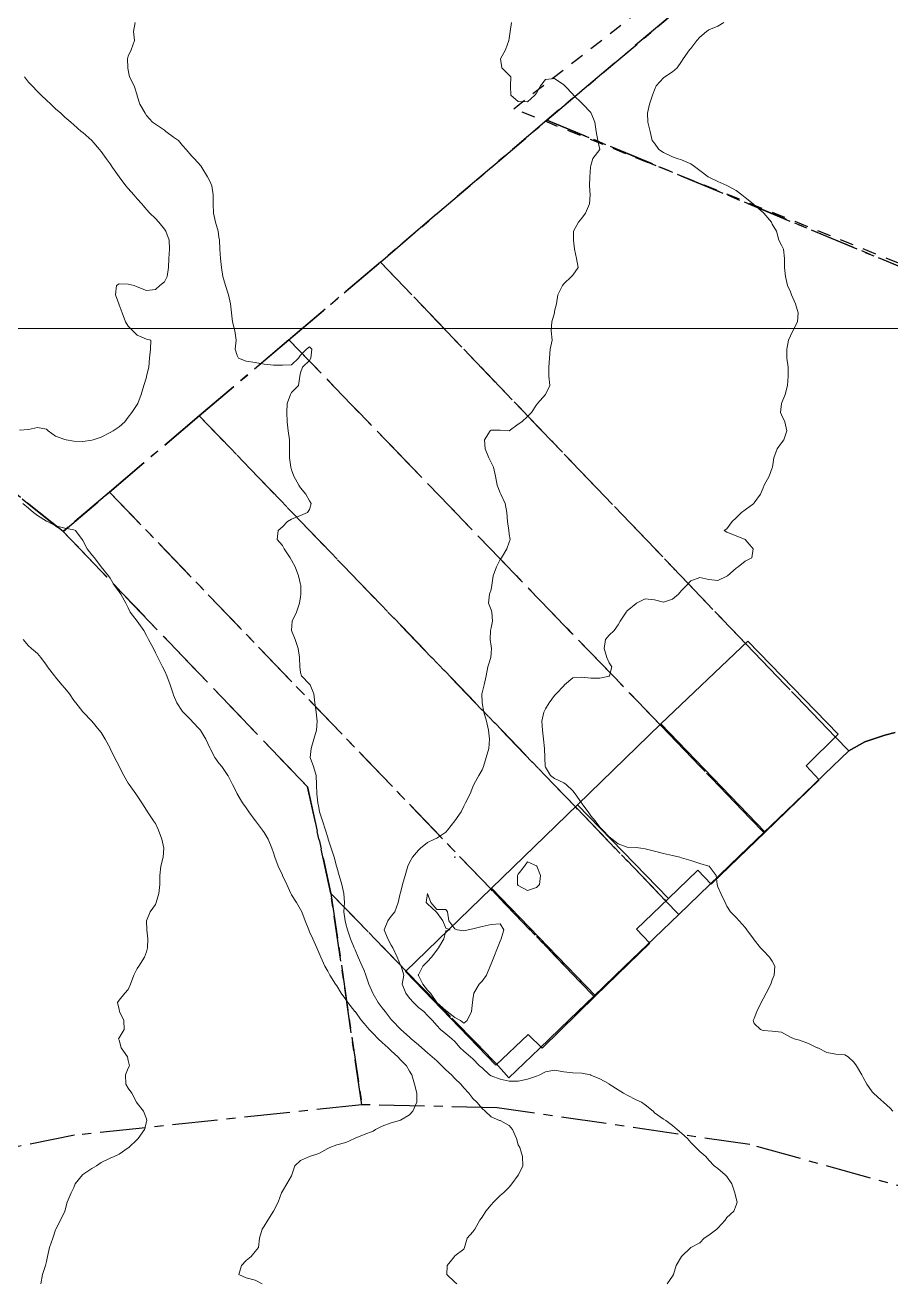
# Model space of a CAD drawing. Header units: centimetres. Extents: x 0 to 642158, y -847 to 649707.
# Drawn here: x 616500.1 to 616547.8, y 621234.8 to 621304.1 of the extents above; entities that cross this region are included whole.
import ezdxf

# ---------------------------------------------------------------- set-up
doc = ezdxf.new("R2010")
doc.units = ezdxf.units.CM
doc.header["$MEASUREMENT"] = 0
doc.linetypes.add('CENTERX2', pattern=[4, 2.5, -0.5, 0.5, -0.5])
doc.linetypes.add('JIS_02_0.7', pattern=[1.35, 0.75, -0.6])
for name, color, linetype, lineweight in [('MEV_grille', 254, 'Continuous', 9), ('WAL_parcellaire agricole', 7, 'JIS_02_0.7', 25), ('WAL_topographie 0.5', 253, 'Continuous', 20)]:
    doc.layers.add(name, color=color, linetype=linetype, lineweight=lineweight)
doc.layers.add('SPW_batiments', color=7, linetype='Continuous')
doc.layers.add('SPW_parcellaire cadastral', color=7, linetype='CENTERX2', lineweight=25, true_color=0xff0542)

# ---------------------------------------------------------------- blocks, each defined once
blk = doc.blocks.new('*U114')
at = {"layer": 'MEV_grille', "transparency": 33554687}
blk.add_lwpolyline([(-1338.461, 0), (1338.461, 0)], dxfattribs=at)
blk = doc.blocks.new('*U115')
at = {"layer": 'MEV_grille', "color": 0, "linetype": 'ByBlock', "lineweight": -2, "transparency": 16777216}
blk.add_blockref('*U114', (0, -1100), dxfattribs=at)

msp = doc.modelspace()

# ---------------------------------------------------------------- linework, layer by layer
at = {"layer": 'SPW_batiments'}
for points in [[(616544.873, 621265.025), (616543.119, 621263.283), (616543.84, 621262.516), (616540.854, 621259.635), (616535.105, 621265.595), (616539.907, 621270.156), (616544.873, 621265.025)], [(616540.854, 621259.635), (616537.873, 621256.769), (616537.136, 621257.536), (616535.527, 621255.974), (616530.507, 621261.138), (616535.105, 621265.595), (616540.854, 621259.635)], [(616535.527, 621255.974), (616533.757, 621254.292), (616534.507, 621253.51), (616531.509, 621250.615), (616525.778, 621256.553), (616530.507, 621261.138), (616535.527, 621255.974)], [(616531.509, 621250.615), (616528.563, 621247.734), (616527.792, 621248.475), (616526.015, 621246.796), (616521.034, 621251.953), (616525.778, 621256.553), (616531.509, 621250.615)]]:
    msp.add_lwpolyline(points, dxfattribs=at)
at = {"layer": 'SPW_parcellaire cadastral'}
for points in [[(616495.95, 621356.189), (616538.665, 621307.161), (616528.827, 621298.87), (616519.649, 621291.047)], [(616538.665, 621307.161), (616557.817, 621323.301), (616602.247, 621268.403), (616588.207, 621274.218), (616582.216, 621276.705), (616576.212, 621279.196), (616570.208, 621281.687), (616564.193, 621284.183), (616528.827, 621298.87), (616538.665, 621307.161)], [(616460.862, 621297.11), (616468.633, 621302.954), (616502.161, 621276.202), (616515.634, 621262.131), (616516.917, 621256.257), (616518.626, 621244.613), (616502.792, 621242.928), (616480.396, 621238.469), (616475.508, 621238.08), (616473.242, 621238.184), (616469.952, 621239.006), (616465.622, 621241.327), (616461.764, 621245.12), (616436.019, 621276.41), (616458.916, 621295.626), (616460.862, 621297.11)], [(616519.649, 621291.047), (616514.608, 621286.766), (616509.665, 621282.571), (616504.722, 621278.375), (616502.161, 621276.202), (616468.633, 621302.954)], [(616548.013, 621265.124), (616547.449, 621264.975), (616546.892, 621264.8), (616546.343, 621264.602), (616545.462, 621264.11), (616544.734, 621264.867), (616539.811, 621269.992), (616519.649, 621291.047), (616528.827, 621298.87), (616564.193, 621284.183)], [(616545.462, 621264.11), (616544.129, 621262.828), (616542.471, 621261.234), (616540.777, 621259.604), (616540.05, 621260.361), (616535.124, 621265.489), (616514.608, 621286.766), (616519.649, 621291.047), (616539.811, 621269.992), (616544.734, 621264.867), (616545.462, 621264.11)], [(616509.665, 621282.571), (616514.608, 621286.766), (616535.124, 621265.489), (616540.05, 621260.361), (616540.777, 621259.604), (616539.444, 621258.322), (616537.787, 621256.727), (616536.093, 621255.098), (616535.365, 621255.855), (616530.436, 621260.986), (616509.665, 621282.571)], [(616509.665, 621282.571), (616530.436, 621260.986), (616535.365, 621255.855), (616536.093, 621255.098), (616534.76, 621253.816), (616533.102, 621252.221), (616531.408, 621250.592), (616530.681, 621251.349), (616525.749, 621256.482), (616504.722, 621278.375), (616509.665, 621282.571)], [(616504.722, 621278.375), (616525.749, 621256.482), (616530.681, 621251.349), (616531.408, 621250.592), (616530.075, 621249.31), (616528.418, 621247.715), (616526.723, 621246.086), (616526.032, 621246.878), (616521.062, 621251.979), (616516.917, 621256.257), (616515.634, 621262.131), (616502.161, 621276.202), (616504.722, 621278.375)], [(616531.408, 621250.592), (616533.102, 621252.221), (616534.76, 621253.816), (616536.093, 621255.098), (616537.787, 621256.727), (616539.444, 621258.322), (616540.777, 621259.604), (616542.471, 621261.234), (616544.129, 621262.828), (616545.462, 621264.11), (616546.343, 621264.602), (616546.892, 621264.8), (616547.449, 621264.975), (616548.013, 621265.124)], [(616566.513, 621232.676), (616554.363, 621238.433), (616540.012, 621242.413), (616526.085, 621244.445), (616518.626, 621244.613), (616516.917, 621256.257), (616521.062, 621251.979), (616526.032, 621246.878), (616526.723, 621246.086), (616528.418, 621247.715), (616530.075, 621249.31), (616531.408, 621250.592)]]:
    msp.add_lwpolyline(points, dxfattribs=at)
at = {"layer": 'WAL_parcellaire agricole'}
msp.add_lwpolyline([(616810.251, 621070.768), (616781.35, 621080.764), (616765.85, 621085.362), (616748.357, 621090.818), (616682.918, 621169.639), (616661.738, 621197.449), (616602.087, 621269.369), (616526.994, 621299.499), (616576.822, 621338.338), (616533.815, 621402.665), (616552.813, 621416.834), (616582.717, 621382.138), (616635.423, 621323.445), (616688.43, 621261.152), (616732.293, 621211.325), (616828.245, 621125.169), (616881.648, 621072.228), (616874.217, 621071.21), (616845.277, 621069.528), (616834.321, 621069.895), (616821.725, 621073.496), (616819.913, 621067.675), (616810.251, 621070.768)], dxfattribs=at)
at = {"layer": 'WAL_topographie 0.5'}
for points in [[(616506.136, 621304.25), (616506.036, 621303.75), (616506.103, 621303.25), (616505.917, 621302.75), (616505.75, 621302.393), (616505.704, 621302.25), (616505.731, 621301.75), (616505.75, 621301.625), (616505.818, 621301.25), (616506.079, 621300.75), (616506.239, 621300.25), (616506.25, 621300.212), (616506.386, 621299.75), (616506.679, 621299.25), (616506.75, 621299.125), (616507.096, 621298.75), (616507.25, 621298.642), (616507.75, 621298.318), (616507.827, 621298.25), (616508.25, 621297.933), (616508.521, 621297.75), (616508.75, 621297.464), (616508.95, 621297.25), (616509.25, 621296.875), (616509.387, 621296.75), (616509.75, 621296.35), (616509.815, 621296.25), (616510.117, 621295.75), (616510.25, 621295.5), (616510.358, 621295.25), (616510.431, 621294.75), (616510.429, 621294.25), (616510.455, 621293.75), (616510.567, 621293.25), (616510.702, 621292.75), (616510.75, 621292.417), (616510.773, 621292.25), (616510.79, 621291.75), (616510.833, 621291.25), (616510.888, 621290.75), (616510.966, 621290.25), (616511.107, 621289.75), (616511.25, 621289.304), (616511.27, 621289.25), (616511.381, 621288.75), (616511.436, 621288.25), (616511.505, 621287.75), (616511.63, 621287.25), (616511.692, 621286.75), (616511.642, 621286.25), (616511.75, 621285.889), (616511.833, 621285.75), (616512.25, 621285.581), (616512.75, 621285.511), (616513.25, 621285.412), (616513.75, 621285.367), (616514.25, 621285.361), (616514.75, 621285.387), (616515.131, 621285.75), (616515.25, 621285.917), (616515.583, 621286.25), (616515.75, 621286.382), (616515.869, 621286.25), (616515.819, 621285.75), (616515.75, 621285.625), (616515.35, 621285.25), (616515.25, 621284.95), (616515.206, 621284.75), (616515.13, 621284.25), (616514.75, 621283.854), (616514.693, 621283.75), (616514.508, 621283.25), (616514.493, 621282.75), (616514.517, 621282.25), (616514.559, 621281.75), (616514.631, 621281.25), (616514.641, 621280.75), (616514.631, 621280.25), (616514.704, 621279.75), (616514.75, 621279.591), (616514.875, 621279.25), (616515.161, 621278.75), (616515.25, 621278.612), (616515.543, 621278.25), (616515.75, 621277.886), (616515.826, 621277.75), (616515.75, 621277.404), (616515.639, 621277.25), (616515.25, 621277.083), (616514.75, 621276.873), (616514.524, 621276.75), (616514.25, 621276.457), (616514.019, 621276.25), (616513.95, 621275.75), (616514.25, 621275.424), (616514.341, 621275.25), (616514.675, 621274.75), (616514.75, 621274.622), (616514.96, 621274.25), (616515.134, 621273.75), (616515.25, 621273.279), (616515.259, 621273.25), (616515.269, 621272.75), (616515.25, 621272.607), (616515.194, 621272.25), (616515.028, 621271.75), (616514.78, 621271.25), (616514.758, 621270.75), (616514.951, 621270.25), (616515.123, 621269.75), (616515.198, 621269.25), (616515.208, 621268.75), (616515.25, 621268.438), (616515.308, 621268.25), (616515.75, 621267.79), (616515.776, 621267.75), (616515.973, 621267.25), (616516.037, 621266.75), (616516.104, 621266.25), (616516.171, 621265.75), (616516.122, 621265.25), (616515.974, 621264.75), (616515.825, 621264.25), (616515.785, 621263.75), (616515.954, 621263.25), (616516.11, 621262.75), (616516.129, 621262.25), (616516.153, 621261.75), (616516.209, 621261.25), (616516.25, 621260.984), (616516.297, 621260.75), (616516.451, 621260.25), (616516.625, 621259.75), (616516.75, 621259.338), (616516.779, 621259.25), (616516.939, 621258.75), (616517.096, 621258.25), (616517.238, 621257.75), (616517.25, 621257.709), (616517.379, 621257.25), (616517.524, 621256.75), (616517.64, 621256.25), (616517.662, 621255.75), (616517.642, 621255.25), (616517.702, 621254.75), (616517.75, 621254.575), (616517.833, 621254.25), (616517.993, 621253.75), (616518.2, 621253.25), (616518.25, 621253.14), (616518.424, 621252.75), (616518.64, 621252.25), (616518.75, 621252.007), (616518.85, 621251.75), (616519.018, 621251.25), (616519.228, 621250.75), (616519.25, 621250.714), (616519.527, 621250.25), (616519.75, 621249.952), (616519.907, 621249.75), (616520.25, 621249.312), (616520.305, 621249.25), (616520.75, 621248.776), (616520.777, 621248.75), (616521.25, 621248.34), (616521.349, 621248.25), (616521.75, 621247.917), (616521.935, 621247.75), (616522.25, 621247.479), (616522.51, 621247.25), (616522.75, 621247.022), (616523.043, 621246.75), (616523.25, 621246.542), (616523.568, 621246.25), (616523.75, 621246.059), (616524.073, 621245.75), (616524.25, 621245.546), (616524.528, 621245.25), (616524.75, 621244.957), (616524.964, 621244.75), (616525.25, 621244.41), (616525.426, 621244.25), (616525.75, 621243.948), (616526.214, 621243.75), (616526.25, 621243.734), (616526.75, 621243.462), (616526.928, 621243.25), (616527.155, 621242.75), (616527.25, 621242.406), (616527.326, 621242.25), (616527.473, 621241.75), (616527.5, 621241.25), (616527.264, 621240.75), (616527.25, 621240.729), (616526.901, 621240.25), (616526.75, 621240.065), (616526.435, 621239.75), (616526.25, 621239.607), (616525.882, 621239.25), (616525.75, 621239.095), (616525.464, 621238.75), (616525.25, 621238.424), (616525.129, 621238.25), (616524.854, 621237.75), (616524.75, 621237.603), (616524.434, 621237.25), (616524.281, 621236.75), (616524.25, 621236.65), (616523.75, 621236.278), (616523.727, 621236.25), (616523.324, 621235.75), (616523.311, 621235.25), (616523.75, 621234.836), (616523.861, 621234.75)], [(616526.882, 621304.25), (616526.801, 621303.75), (616526.75, 621303.375), (616526.73, 621303.25), (616526.55, 621302.75), (616526.264, 621302.25), (616526.339, 621301.75), (616526.75, 621301.354), (616526.831, 621301.25), (616526.82, 621300.75), (616526.838, 621300.25), (616527.25, 621299.891), (616527.75, 621299.875), (616528.167, 621300.25), (616528.25, 621300.361), (616528.473, 621300.75), (616528.75, 621301.111), (616529.25, 621301.155), (616529.75, 621300.816), (616529.814, 621300.75), (616530.25, 621300.303), (616530.3, 621300.25), (616530.75, 621299.811), (616530.808, 621299.75), (616531.25, 621299.287), (616531.273, 621299.25), (616531.468, 621298.75), (616531.549, 621298.25), (616531.641, 621297.75), (616531.75, 621297.25), (616531.75, 621297.25), (616531.75, 621297.25), (616531.361, 621296.75), (616531.25, 621296.375), (616531.231, 621296.25), (616531.186, 621295.75), (616531.173, 621295.25), (616531.219, 621294.75), (616531.167, 621294.25), (616530.962, 621293.75), (616530.75, 621293.459), (616530.571, 621293.25), (616530.285, 621292.75), (616530.294, 621292.25), (616530.35, 621291.75), (616530.464, 621291.25), (616530.544, 621290.75), (616530.25, 621290.333), (616530.179, 621290.25), (616529.75, 621289.85), (616529.692, 621289.75), (616529.423, 621289.25), (616529.354, 621288.75), (616529.25, 621288.333), (616529.236, 621288.25), (616529.089, 621287.75), (616529.063, 621287.25), (616529.125, 621286.75), (616529.01, 621286.25), (616528.96, 621285.75), (616528.927, 621285.25), (616528.929, 621284.75), (616528.989, 621284.25), (616528.75, 621283.75), (616528.75, 621283.75), (616528.313, 621283.25), (616528.25, 621283.183), (616527.979, 621282.75), (616527.75, 621282.538), (616527.437, 621282.25), (616527.25, 621282.105), (616526.75, 621281.75), (616526.75, 621281.75), (616526.75, 621281.75), (616526.25, 621281.775), (616525.75, 621281.778), (616525.702, 621281.75), (616525.386, 621281.25), (616525.429, 621280.75), (616525.622, 621280.25), (616525.75, 621280), (616525.889, 621279.75), (616525.995, 621279.25), (616526.083, 621278.75), (616526.25, 621278.322), (616526.295, 621278.25), (616526.521, 621277.75), (616526.609, 621277.25), (616526.645, 621276.75), (616526.725, 621276.25), (616526.75, 621276.05), (616526.8, 621275.75), (616526.75, 621275.614), (616526.612, 621275.25), (616526.315, 621274.75), (616526.25, 621274.659), (616526.05, 621274.25), (616525.862, 621273.75), (616525.793, 621273.25), (616525.75, 621273), (616525.667, 621272.75), (616525.607, 621272.25), (616525.75, 621271.875), (616525.79, 621271.75), (616525.828, 621271.25), (616525.75, 621270.893), (616525.726, 621270.75), (616525.692, 621270.25), (616525.75, 621269.875), (616525.77, 621269.75), (616525.75, 621269.5), (616525.733, 621269.25), (616525.575, 621268.75), (616525.48, 621268.25), (616525.362, 621267.75), (616525.25, 621267.309), (616525.234, 621267.25), (616525.25, 621266.75), (616525.25, 621266.75), (616525.348, 621266.25), (616525.489, 621265.75), (616525.616, 621265.25), (616525.67, 621264.75), (616525.623, 621264.25), (616525.481, 621263.75), (616525.325, 621263.25), (616525.25, 621263.066), (616525.074, 621262.75), (616524.798, 621262.25), (616524.75, 621262.135), (616524.594, 621261.75), (616524.34, 621261.25), (616524.25, 621261.055), (616524.109, 621260.75), (616523.75, 621260.25), (616523.75, 621260.25), (616523.338, 621259.75), (616523.25, 621259.632), (616522.75, 621259.304), (616522.635, 621259.25), (616522.25, 621259.054), (616521.863, 621258.75), (616521.75, 621258.64), (616521.41, 621258.25), (616521.25, 621257.962), (616521.167, 621257.75), (616521.008, 621257.25), (616520.87, 621256.75), (616520.75, 621256.286), (616520.744, 621256.25), (616520.625, 621255.75), (616520.44, 621255.25), (616520.25, 621255.005), (616520.056, 621254.75), (616519.854, 621254.25), (616520.061, 621253.75), (616520.25, 621253.4), (616520.339, 621253.25), (616520.582, 621252.75), (616520.75, 621252.294), (616520.786, 621252.25), (616520.947, 621251.75), (616520.848, 621251.25), (616521.054, 621250.75), (616521.25, 621250.487), (616521.472, 621250.25), (616521.75, 621249.977), (616522.04, 621249.75), (616522.25, 621249.536), (616522.519, 621249.25), (616522.75, 621248.971), (616522.961, 621248.75), (616523.25, 621248.526), (616523.583, 621248.25), (616523.75, 621248.09), (616524.038, 621247.75), (616524.25, 621247.558), (616524.607, 621247.25), (616524.75, 621247.143), (616525.119, 621246.75), (616525.25, 621246.641), (616525.653, 621246.25), (616525.75, 621246.199), (616526.25, 621246.022), (616526.75, 621245.907), (616527.25, 621245.911), (616527.75, 621246.026), (616528.25, 621246.19), (616528.436, 621246.25), (616528.75, 621246.421), (616529.25, 621246.519), (616529.75, 621246.431), (616530.25, 621246.371), (616530.75, 621246.351), (616531.224, 621246.25), (616531.25, 621246.244), (616531.75, 621246.036), (616532.25, 621245.76), (616532.264, 621245.75), (616532.75, 621245.425), (616533.048, 621245.25), (616533.25, 621245.145), (616533.75, 621244.877), (616534.034, 621244.75), (616534.25, 621244.609), (616534.674, 621244.25), (616534.75, 621244.162), (616535.25, 621243.821), (616535.378, 621243.75), (616535.75, 621243.46), (616536.006, 621243.25), (616536.25, 621243.05), (616536.569, 621242.75), (616536.75, 621242.532), (616537.032, 621242.25), (616537.25, 621242.032), (616537.594, 621241.75), (616537.75, 621241.565), (616538.043, 621241.25), (616538.25, 621241.092), (616538.656, 621240.75), (616538.75, 621240.653), (616539.016, 621240.25), (616539.189, 621239.75), (616539.25, 621239.438), (616539.315, 621239.25), (616539.25, 621239.083), (616539.125, 621238.75), (616538.75, 621238.39), (616538.65, 621238.25), (616538.25, 621237.813), (616538.187, 621237.75), (616537.75, 621237.432), (616537.5, 621237.25), (616537.25, 621237.007), (616536.75, 621236.75), (616536.75, 621236.75), (616536.25, 621236.25), (616536.25, 621236.25), (616535.95, 621235.75), (616535.803, 621235.25), (616535.75, 621235.167), (616535.447, 621234.75)], [(616538.58, 621304.25), (616538.25, 621304.055), (616537.75, 621303.84), (616537.623, 621303.75), (616537.25, 621303.435), (616537.096, 621303.25), (616536.75, 621302.82), (616536.694, 621302.75), (616536.33, 621302.25), (616536.25, 621302.101), (616536.009, 621301.75), (616535.75, 621301.521), (616535.318, 621301.25), (616535.25, 621301.207), (616534.856, 621300.75), (616534.75, 621300.533), (616534.647, 621300.25), (616534.481, 621299.75), (616534.368, 621299.25), (616534.387, 621298.75), (616534.513, 621298.25), (616534.624, 621297.75), (616534.75, 621297.596), (616534.998, 621297.25), (616535.25, 621297.091), (616535.75, 621296.854), (616536, 621296.75), (616536.25, 621296.673), (616536.75, 621296.467), (616537.029, 621296.25), (616537.25, 621296.091), (616537.709, 621295.75), (616537.75, 621295.721), (616538.25, 621295.487), (616538.75, 621295.266), (616538.776, 621295.25), (616539.25, 621294.982), (616539.576, 621294.75), (616539.75, 621294.607), (616540.199, 621294.25), (616540.25, 621294.195), (616540.75, 621293.78), (616540.786, 621293.75), (616541.205, 621293.25), (616541.25, 621293.129), (616541.484, 621292.75), (616541.611, 621292.25), (616541.75, 621291.987), (616541.868, 621291.75), (616541.928, 621291.25), (616541.923, 621290.75), (616541.973, 621290.25), (616542.091, 621289.75), (616542.25, 621289.408), (616542.314, 621289.25), (616542.525, 621288.75), (616542.669, 621288.25), (616542.636, 621287.75), (616542.382, 621287.25), (616542.25, 621286.985), (616542.15, 621286.75), (616542.05, 621286.25), (616542.053, 621285.75), (616542.115, 621285.25), (616542.128, 621284.75), (616542.093, 621284.25), (616541.962, 621283.75), (616541.75, 621283.25), (616541.75, 621283.25), (616541.708, 621282.75), (616541.75, 621282.625), (616541.938, 621282.25), (616542.042, 621281.75), (616541.886, 621281.25), (616541.75, 621281.077), (616541.514, 621280.75), (616541.328, 621280.25), (616541.267, 621279.75), (616541.25, 621279.702), (616541.067, 621279.25), (616540.807, 621278.75), (616540.75, 621278.6), (616540.598, 621278.25), (616540.25, 621277.779), (616540.223, 621277.75), (616539.75, 621277.385), (616539.559, 621277.25), (616539.25, 621276.95), (616539.031, 621276.75), (616538.75, 621276.341), (616538.596, 621276.25), (616538.75, 621276.167), (616539.25, 621275.953), (616539.75, 621275.75), (616539.75, 621275.75), (616540.194, 621275.25), (616540.125, 621274.75), (616539.75, 621274.568), (616539.361, 621274.25), (616539.25, 621274.186), (616538.773, 621273.75), (616538.75, 621273.735), (616538.25, 621273.508), (616537.75, 621273.552), (616537.25, 621273.665), (616536.75, 621273.472), (616536.536, 621273.25), (616536.25, 621272.954), (616536.073, 621272.75), (616535.75, 621272.472), (616535.25, 621272.31), (616534.75, 621272.435), (616534.25, 621272.485), (616533.771, 621272.25), (616533.75, 621272.24), (616533.25, 621271.823), (616533.189, 621271.75), (616532.871, 621271.25), (616532.75, 621271.061), (616532.533, 621270.75), (616532.25, 621270.491), (616532.05, 621270.25), (616531.988, 621269.75), (616532.13, 621269.25), (616532.25, 621268.971), (616532.41, 621268.75), (616532.275, 621268.25), (616532.25, 621268.236), (616531.75, 621268.111), (616531.25, 621268.115), (616530.75, 621268.172), (616530.25, 621268.13), (616529.804, 621267.75), (616529.75, 621267.698), (616529.329, 621267.25), (616529.25, 621267.167), (616528.951, 621266.75), (616528.75, 621266.436), (616528.658, 621266.25), (616528.548, 621265.75), (616528.588, 621265.25), (616528.647, 621264.75), (616528.686, 621264.25), (616528.703, 621263.75), (616528.732, 621263.25), (616528.75, 621263.209), (616529.026, 621262.75), (616529.25, 621262.59), (616529.75, 621262.351), (616529.891, 621262.25), (616530.25, 621261.907), (616530.384, 621261.75), (616530.727, 621261.25), (616530.75, 621261.211), (616531.094, 621260.75), (616531.25, 621260.537), (616531.49, 621260.25), (616531.75, 621259.915), (616531.913, 621259.75), (616532.25, 621259.369), (616532.429, 621259.25), (616532.75, 621258.985), (616533.25, 621258.804), (616533.75, 621258.788), (616534, 621258.75), (616534.25, 621258.712), (616534.75, 621258.583), (616535.25, 621258.461), (616535.75, 621258.348), (616536.15, 621258.25), (616536.25, 621258.224), (616536.75, 621258.068), (616537.25, 621257.91), (616537.75, 621257.76), (616537.772, 621257.75), (616538.162, 621257.25), (616538.202, 621256.75), (616538.25, 621256.618), (616538.406, 621256.25), (616538.648, 621255.75), (616538.75, 621255.55), (616538.942, 621255.25), (616539.25, 621254.934), (616539.421, 621254.75), (616539.75, 621254.375), (616539.852, 621254.25), (616540.206, 621253.75), (616540.25, 621253.69), (616540.594, 621253.25), (616540.75, 621253.111), (616541.092, 621252.75), (616541.25, 621252.519), (616541.387, 621252.25), (616541.357, 621251.75), (616541.25, 621251.49), (616541.167, 621251.25), (616540.919, 621250.75), (616540.75, 621250.45), (616540.642, 621250.25), (616540.388, 621249.75), (616540.25, 621249.361), (616540.198, 621249.25), (616540.25, 621249.083), (616540.603, 621248.75), (616540.75, 621248.702), (616541.25, 621248.663), (616541.75, 621248.601), (616542.25, 621248.336), (616542.45, 621248.25), (616542.75, 621248.162), (616543.25, 621247.99), (616543.73, 621247.75), (616543.75, 621247.741), (616544.25, 621247.495), (616544.75, 621247.401), (616545.25, 621247.356), (616545.427, 621247.25), (616545.75, 621246.964), (616545.894, 621246.75), (616546.179, 621246.25), (616546.25, 621246.118), (616546.452, 621245.75), (616546.75, 621245.33), (616546.825, 621245.25), (616547.25, 621244.865), (616547.375, 621244.75), (616547.75, 621244.429), (616547.895, 621244.25)], [(616500.027, 621301.25), (616500.25, 621300.966), (616500.455, 621300.75), (616500.75, 621300.452), (616500.952, 621300.25), (616501.25, 621299.977), (616501.493, 621299.75), (616501.75, 621299.493), (616502.03, 621299.25), (616502.25, 621299.034), (616502.578, 621298.75), (616502.75, 621298.604), (616503.163, 621298.25), (616503.25, 621298.181), (616503.737, 621297.75), (616503.75, 621297.737), (616504.161, 621297.25), (616504.25, 621297.141), (616504.526, 621296.75), (616504.75, 621296.456), (616504.892, 621296.25), (616505.25, 621295.75), (616505.25, 621295.75), (616505.619, 621295.25), (616505.75, 621295.096), (616506.063, 621294.75), (616506.25, 621294.538), (616506.495, 621294.25), (616506.75, 621293.948), (616506.932, 621293.75), (616507.25, 621293.445), (616507.438, 621293.25), (616507.75, 621292.851), (616507.817, 621292.75), (616508.006, 621292.25), (616508.026, 621291.75), (616507.987, 621291.25), (616507.97, 621290.75), (616507.89, 621290.25), (616507.75, 621289.954), (616507.5, 621289.75), (616507.25, 621289.538), (616506.75, 621289.482), (616506.25, 621289.681), (616506.083, 621289.75), (616505.75, 621289.825), (616505.25, 621289.845), (616505.098, 621289.75), (616505.05, 621289.25), (616505.23, 621288.75), (616505.25, 621288.694), (616505.41, 621288.25), (616505.607, 621287.75), (616505.75, 621287.509), (616506.009, 621287.25), (616506.25, 621287.024), (616506.75, 621286.796), (616507, 621286.75), (616506.972, 621286.25), (616506.925, 621285.75), (616506.892, 621285.25), (616506.765, 621284.75), (616506.75, 621284.708), (616506.616, 621284.25), (616506.47, 621283.75), (616506.276, 621283.25), (616506.25, 621283.2), (616505.95, 621282.75), (616505.75, 621282.495), (616505.567, 621282.25), (616505.25, 621281.972), (616504.923, 621281.75), (616504.75, 621281.65), (616504.25, 621281.39), (616503.826, 621281.25), (616503.75, 621281.224), (616503.25, 621281.155), (616502.75, 621281.179), (616502.321, 621281.25), (616502.25, 621281.262), (616501.75, 621281.461), (616501.339, 621281.75), (616501.25, 621281.839), (616500.75, 621281.929), (616500.25, 621281.827), (616499.75, 621281.788)], [(616499.942, 621277.75), (616500.25, 621277.483), (616500.538, 621277.25), (616500.75, 621277.087), (616501.25, 621276.778), (616501.307, 621276.75), (616501.75, 621276.509), (616502.25, 621276.388), (616502.75, 621276.299), (616502.841, 621276.25), (616503.217, 621275.75), (616503.25, 621275.7), (616503.479, 621275.25), (616503.75, 621274.91), (616503.889, 621274.75), (616504.25, 621274.25), (616504.25, 621274.25), (616504.66, 621273.75), (616504.75, 621273.629), (616504.974, 621273.25), (616505.25, 621272.875), (616505.338, 621272.75), (616505.615, 621272.25), (616505.75, 621272), (616505.856, 621271.75), (616506.25, 621271.25), (616506.25, 621271.25), (616506.605, 621270.75), (616506.75, 621270.472), (616506.871, 621270.25), (616507.134, 621269.75), (616507.25, 621269.522), (616507.382, 621269.25), (616507.639, 621268.75), (616507.75, 621268.531), (616507.875, 621268.25), (616508.054, 621267.75), (616508.223, 621267.25), (616508.25, 621267.177), (616508.429, 621266.75), (616508.75, 621266.277), (616508.774, 621266.25), (616509.25, 621265.758), (616509.259, 621265.75), (616509.725, 621265.25), (616509.75, 621265.214), (616510.033, 621264.75), (616510.25, 621264.281), (616510.264, 621264.25), (616510.519, 621263.75), (616510.75, 621263.44), (616510.911, 621263.25), (616511.242, 621262.75), (616511.25, 621262.733), (616511.488, 621262.25), (616511.75, 621261.765), (616511.757, 621261.75), (616512.041, 621261.25), (616512.25, 621260.963), (616512.396, 621260.75), (616512.75, 621260.267), (616512.763, 621260.25), (616513.152, 621259.75), (616513.25, 621259.611), (616513.462, 621259.25), (616513.667, 621258.75), (616513.75, 621258.5), (616513.836, 621258.25), (616514.017, 621257.75), (616514.25, 621257.26), (616514.255, 621257.25), (616514.488, 621256.75), (616514.704, 621256.25), (616514.75, 621256.175), (616515.016, 621255.75), (616515.25, 621255.377), (616515.316, 621255.25), (616515.504, 621254.75), (616515.699, 621254.25), (616515.75, 621254.135), (616515.918, 621253.75), (616516.142, 621253.25), (616516.25, 621253.004), (616516.358, 621252.75), (616516.579, 621252.25), (616516.75, 621251.97), (616516.864, 621251.75), (616517.18, 621251.25), (616517.25, 621251.158), (616517.492, 621250.75), (616517.75, 621250.41), (616517.861, 621250.25), (616518.244, 621249.75), (616518.25, 621249.742), (616518.612, 621249.25), (616518.75, 621249.079), (616519.026, 621248.75), (616519.25, 621248.532), (616519.53, 621248.25), (616519.75, 621248.047), (616520.077, 621247.75), (616520.25, 621247.577), (616520.615, 621247.25), (616520.75, 621247.088), (616521.083, 621246.75), (616521.25, 621246.453), (616521.377, 621246.25), (616521.536, 621245.75), (616521.654, 621245.25), (616521.659, 621244.75), (616521.444, 621244.25), (616521.25, 621244.061), (616520.75, 621243.763), (616520.708, 621243.75), (616520.25, 621243.609), (616519.75, 621243.426), (616519.375, 621243.25), (616519.25, 621243.159), (616518.75, 621242.979), (616518.25, 621242.769), (616518.221, 621242.75), (616517.75, 621242.536), (616517.25, 621242.409), (616516.856, 621242.25), (616516.75, 621242.207), (616516.25, 621241.919), (616515.75, 621241.75), (616515.75, 621241.75), (616515.25, 621241.539), (616514.933, 621241.25), (616514.776, 621240.75), (616514.75, 621240.694), (616514.5, 621240.25), (616514.25, 621239.85), (616514.206, 621239.75), (616514.005, 621239.25), (616513.75, 621238.75), (616513.75, 621238.75), (616513.452, 621238.25), (616513.25, 621237.922), (616513.134, 621237.75), (616512.993, 621237.25), (616512.933, 621236.75), (616512.75, 621236.53), (616512.517, 621236.25), (616512.25, 621236.034), (616511.987, 621235.75), (616511.854, 621235.25), (616512.25, 621235.078), (616512.75, 621234.935), (616513.125, 621234.75)], [(616499.957, 621270.25), (616500.25, 621269.907), (616500.427, 621269.75), (616500.75, 621269.472), (616500.932, 621269.25), (616501.25, 621268.838), (616501.306, 621268.75), (616501.679, 621268.25), (616501.75, 621268.181), (616502.099, 621267.75), (616502.25, 621267.56), (616502.504, 621267.25), (616502.75, 621266.893), (616502.861, 621266.75), (616503.25, 621266.262), (616503.261, 621266.25), (616503.75, 621265.75), (616503.75, 621265.75), (616504.157, 621265.25), (616504.25, 621265.128), (616504.471, 621264.75), (616504.75, 621264.263), (616504.757, 621264.25), (616505, 621263.75), (616505.25, 621263.265), (616505.257, 621263.25), (616505.512, 621262.75), (616505.75, 621262.336), (616505.807, 621262.25), (616506.162, 621261.75), (616506.25, 621261.625), (616506.495, 621261.25), (616506.75, 621260.838), (616506.808, 621260.75), (616507.15, 621260.25), (616507.25, 621260.105), (616507.427, 621259.75), (616507.598, 621259.25), (616507.708, 621258.75), (616507.675, 621258.25), (616507.544, 621257.75), (616507.483, 621257.25), (616507.484, 621256.75), (616507.432, 621256.25), (616507.287, 621255.75), (616507.25, 621255.65), (616506.964, 621255.25), (616506.75, 621254.75), (616506.781, 621254.25), (616506.825, 621253.75), (616506.807, 621253.25), (616506.75, 621253.028), (616506.646, 621252.75), (616506.331, 621252.25), (616506.25, 621252.111), (616506.059, 621251.75), (616505.882, 621251.25), (616505.75, 621250.956), (616505.566, 621250.75), (616505.25, 621250.375), (616505.155, 621250.25), (616505.25, 621249.85), (616505.272, 621249.75), (616505.5, 621249.25), (616505.517, 621248.75), (616505.25, 621248.306), (616505.221, 621248.25), (616505.25, 621248.166), (616505.369, 621247.75), (616505.712, 621247.25), (616505.75, 621247.05), (616505.825, 621246.75), (616505.75, 621246.635), (616505.603, 621246.25), (616505.625, 621245.75), (616505.75, 621245.53), (616505.95, 621245.25), (616506.215, 621244.75), (616506.25, 621244.69), (616506.583, 621244.25), (616506.75, 621243.827), (616506.77, 621243.75), (616506.75, 621243.673), (616506.638, 621243.25), (616506.303, 621242.75), (616506.25, 621242.689), (616505.782, 621242.25), (616505.75, 621242.231), (616505.25, 621241.887), (616504.97, 621241.75), (616504.75, 621241.663), (616504.25, 621241.425), (616503.994, 621241.25), (616503.75, 621241.101), (616503.25, 621240.764), (616503.23, 621240.75), (616502.824, 621240.25), (616502.75, 621240.058), (616502.607, 621239.75), (616502.393, 621239.25), (616502.25, 621238.75), (616502.25, 621238.75), (616502.008, 621238.25), (616501.763, 621237.75), (616501.75, 621237.719), (616501.587, 621237.25), (616501.413, 621236.75), (616501.304, 621236.25), (616501.25, 621235.972), (616501.193, 621235.75), (616501.018, 621235.25), (616500.924, 621234.75)], [(616523.762, 621258.25), (616523.75, 621258.222), (616523.735, 621258.25), (616523.75, 621258.265), (616523.762, 621258.25)], [(616528.422, 621256.75), (616528.25, 621256.578), (616527.75, 621256.422), (616527.25, 621256.694), (616527.207, 621256.75), (616527.21, 621257.25), (616527.25, 621257.324), (616527.595, 621257.75), (616527.75, 621258), (616528.25, 621257.774), (616528.262, 621257.75), (616528.474, 621257.25), (616528.422, 621256.75)], [(616524.429, 621249.25), (616524.25, 621249.111), (616524.058, 621249.25), (616523.75, 621249.424), (616523.333, 621249.75), (616523.25, 621249.806), (616522.75, 621250.25), (616522.75, 621250.25), (616522.401, 621250.75), (616522.25, 621250.917), (616521.979, 621251.25), (616521.75, 621251.728), (616521.726, 621251.75), (616521.75, 621251.766), (616521.992, 621252.25), (616522.25, 621252.5), (616522.464, 621252.75), (616522.75, 621253.136), (616522.846, 621253.25), (616523.14, 621253.75), (616523.25, 621254.194), (616523.5, 621254.25), (616523.25, 621254.333), (616523.098, 621254.75), (616522.75, 621255.21), (616522.715, 621255.25), (616522.25, 621255.685), (616522.173, 621255.75), (616522.25, 621256.25), (616522.25, 621256.25), (616522.25, 621256.25), (616522.432, 621255.75), (616522.75, 621255.361), (616523.25, 621255.375), (616523.339, 621255.25), (616523.429, 621254.75), (616523.75, 621254.3), (616523.875, 621254.25), (616524.25, 621254.185), (616524.481, 621254.25), (616524.75, 621254.309), (616525.25, 621254.437), (616525.75, 621254.55), (616526.25, 621254.583), (616526.45, 621254.25), (616526.296, 621253.75), (616526.25, 621253.625), (616526.1, 621253.25), (616525.9, 621252.75), (616525.75, 621252.375), (616525.704, 621252.25), (616525.488, 621251.75), (616525.25, 621251.417), (616525.094, 621251.25), (616524.79, 621250.75), (616524.75, 621250.417), (616524.733, 621250.25), (616524.667, 621249.75), (616524.429, 621249.25)]]:
    msp.add_lwpolyline(points, dxfattribs=at)

# ---------------------------------------------------------------- block references
at = {"layer": 'MEV_grille', "transparency": 33554687}
msp.add_blockref('*U115', (616669.481, 622387.381), dxfattribs=at)

doc.saveas('drawing.dxf')
